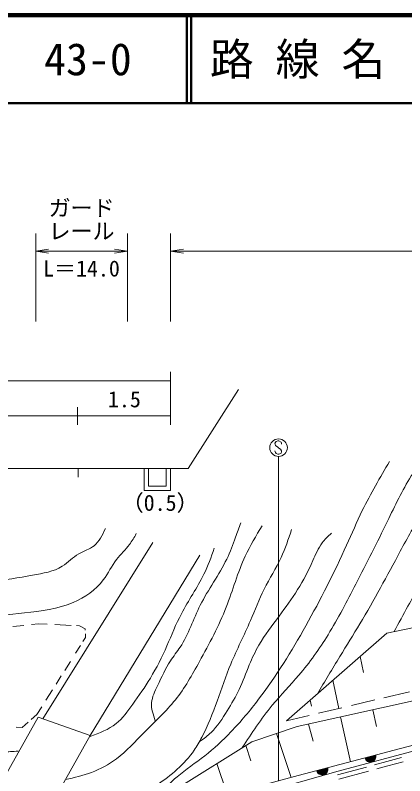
# Model space of a CAD drawing. Units: millimetres, scale not verified. Extents: x 40000 to 680000, y 20000 to 380000.
# Drawn here: x 158229 to 202576, y 293484 to 380000 of the extents above; entities that cross this region are included whole.
import ezdxf
from ezdxf.enums import TextEntityAlignment as Align

# ---------------------------------------------------------------- set-up
doc = ezdxf.new("R2010")
doc.units = ezdxf.units.MM
doc.header["$LTSCALE"] = 1000
for name, color, linetype, lineweight in [('M-BGD', 7, 'Continuous', 13), ('M-STR-HTXT', 7, 'Continuous', 13), ('M-STR-STR3', 7, 'Continuous', 13), ('M-STR-STRC', 7, 'Continuous', 13), ('M-TTL', 2, 'Continuous', 140), ('M-TTL-LINE', 7, 'Continuous', 50)]:
    doc.layers.add(name, color=color, linetype=linetype, lineweight=lineweight)
doc.layers.add('M-TTL-TXT', color=7, linetype='Continuous')
doc.styles.add('ＭＳ ゴシック', font='')
doc.styles.get('ＭＳ ゴシック').set_extended_font_data('MS Gothic')

# ---------------------------------------------------------------- blocks, each defined once
blk = doc.blocks.new('open_arrow')
at = {"color": 0, "linetype": 'Continuous', "lineweight": -2}
blk.add_lwpolyline([(7.5, 1.25), (0, 0), (7.5, -1.25)], dxfattribs=at)

msp = doc.modelspace()

# ---------------------------------------------------------------- linework, layer by layer
at = {"layer": 'M-BGD'}
for p, q in [((161387, 299967), (173889, 320039)), ((166769, 298051), (179263, 318562)), ((200520, 309708), (221139, 314018)), ((160081, 310678), (160883, 310766)), ((160883, 310766), (161871, 310721)), ((162725, 310682), (164608, 310596)), ((157976, 310450), (159208, 310584)), ((165204, 310569), (165561, 310553)), ((165561, 310553), (166196, 310184)), ((166196, 310184), (166202, 310048)), ((166240, 309228), (165938, 308751)), ((166221, 309647), (166240, 309228)), ((189097, 299722), (200520, 309708)), ((165661, 308313), (165093, 307414)), ((164508, 306490), (163868, 305479)), ((197501, 307068), (197888, 305216)), ((163466, 304844), (162884, 303924)), ((190318, 299075), (217619, 305182)), ((195063, 301136), (194391, 304350)), ((162457, 303251), (161720, 302086)), ((203106, 303042), (200180, 302349)), ((191800, 302085), (191942, 301407)), ((199171, 302109), (196506, 301478)), ((161249, 301341), (160684, 300449)), ((195418, 301220), (192771, 300592)), ((160684, 300449), (160049, 299882)), ((191692, 300337), (189097, 299722)), ((198922, 301000), (199346, 299108)), ((153943, 287913), (160841, 300162)), ((159720, 299588), (159017, 298960)), ((160841, 300162), (166769, 298051)), ((191603, 299362), (192127, 297439)), ((196402, 295088), (195263, 300181)), ((159017, 298960), (158341, 299018)), ((185146, 297351), (190318, 299075)), ((210808, 298884), (201383, 296409)), ((166769, 298051), (159930, 285928)), ((189627, 293291), (187961, 298289)), ((176776, 292114), (185146, 297351)), ((184464, 296924), (185041, 295193)), ((201383, 296409), (190434, 293505)), ((195004, 294028), (204382, 296504)), ((199136, 294732), (200523, 295108)), ((200523, 295108), (202212, 295557)), ((200652, 294625), (202384, 295085)), ((181193, 294878), (182366, 291359)), ((194917, 293587), (198224, 294484)), ((199399, 294285), (200652, 294625)), ((190434, 293505), (174636, 289304)), ((185055, 291220), (195004, 294028)), ((195067, 293109), (198455, 294029))]:
    msp.add_line(p, q, dxfattribs=at)
for centre, radius in [((198646, 295683), 650), ((198646, 295683), 600), ((198646, 295683), 550), ((198646, 295683), 500), ((198646, 295683), 450), ((198646, 295683), 400), ((198646, 295683), 350), ((198646, 295683), 300), ((198646, 295683), 250), ((198646, 295683), 200), ((198646, 295683), 150), ((198646, 295683), 100), ((198646, 295683), 50), ((193171, 294231), 650), ((193171, 294231), 600), ((193171, 294231), 550), ((193171, 294231), 500), ((193171, 294231), 450), ((193171, 294231), 400), ((193171, 294231), 350), ((193171, 294231), 300), ((193171, 294231), 250), ((193171, 294231), 200), ((193171, 294231), 150), ((193171, 294231), 100), ((193171, 294231), 50)]:
    msp.add_arc(centre, radius, 194.85386, 14.85386, dxfattribs=at)
for points, knots in [([(184080, 296684), (185152, 298336), (186225, 299987), (187473, 301499), (188446, 302677), (189525, 303769), (190520, 304933), (191749, 306372), (192850, 307921), (193844, 309531), (194994, 311396), (195999, 313343), (197001, 315292), (198222, 317666), (199437, 320043), (200602, 322439), (201450, 324182), (202271, 325935), (203316, 327590), (204184, 328964), (205205, 330269), (206474, 331247), (207568, 332089), (208846, 332688), (210130, 333241), (211882, 333995), (213645, 334665), (215448, 335235), (218435, 336180), (221529, 336852), (224644, 337229), (227051, 337521), (229470, 337636), (231901, 337673), (235920, 337733), (239970, 337580), (243922, 337562), (246254, 337551), (248552, 337587), (251013, 337783), (252632, 337913), (254323, 338112), (255666, 337396), (256287, 337064), (256834, 336538), (257273, 335955), (257913, 335105), (258323, 334137), (258768, 333185), (259556, 331501), (260452, 329871), (261261, 328200), (262734, 325158), (263920, 321979), (265305, 318893), (265823, 317739), (266369, 316598), (266915, 315457)], [0, 0, 0, 0, 1, 1, 1, 2, 2, 2, 3, 3, 3, 4, 4, 4, 5, 5, 5, 6, 6, 6, 7, 7, 7, 8, 8, 8, 9, 9, 9, 10, 10, 10, 11, 11, 11, 12, 12, 12, 13, 13, 13, 14, 14, 14, 15, 15, 15, 16, 16, 16, 17, 17, 17, 18, 18, 18, 19, 19, 19, 19]), ([(192622, 302803), (193472, 304225), (194322, 305647), (195188, 307059), (195946, 308297), (196717, 309527), (197462, 310772), (199078, 313471), (200572, 316238), (202060, 319020), (202879, 320550), (203697, 322086), (204707, 323490), (206304, 325711), (208384, 327605), (210655, 329152), (212654, 330513), (214800, 331604), (217008, 332593), (218685, 333344), (220397, 334036), (222170, 334446), (224576, 335002), (227095, 335037), (229581, 335108), (234581, 335251), (239453, 335540), (244537, 335505), (246808, 335489), (249121, 335409), (251154, 334578), (253300, 333702), (255134, 331992), (256581, 330078), (258342, 327749), (259527, 325120), (260419, 322402), (261105, 320312), (261617, 318169), (262128, 316027)], [0, 0, 0, 0, 1, 1, 1, 2, 2, 2, 3, 3, 3, 4, 4, 4, 5, 5, 5, 6, 6, 6, 7, 7, 7, 8, 8, 8, 9, 9, 9, 10, 10, 10, 11, 11, 11, 12, 12, 12, 13, 13, 13, 13]), ([(201362, 309884), (201883, 310856), (202403, 311827), (202940, 312790), (203778, 314293), (204654, 315774), (205514, 317266), (206548, 319058), (207559, 320866), (208715, 322583), (209511, 323767), (210376, 324908), (211374, 325932), (213030, 327633), (215050, 329012), (217227, 329957), (219204, 330815), (221310, 331316), (223431, 331729), (225671, 332166), (227927, 332505), (230189, 332616), (234418, 332824), (238671, 332237), (242930, 332394), (244633, 332457), (246337, 332639), (248026, 332394), (249444, 332189), (250851, 331682), (252014, 330843), (253255, 329948), (254217, 328673), (254895, 327298), (255582, 325902), (255976, 324403), (256370, 322903)], [0, 0, 0, 0, 1, 1, 1, 2, 2, 2, 3, 3, 3, 4, 4, 4, 5, 5, 5, 6, 6, 6, 7, 7, 7, 8, 8, 8, 9, 9, 9, 10, 10, 10, 11, 11, 11, 12, 12, 12, 12]), ([(171932, 287128), (172262, 287880), (172591, 288632), (173022, 289322), (173458, 290022), (173997, 290657), (174552, 291277), (175214, 292016), (175898, 292732), (176648, 293372), (177646, 294225), (178762, 294941), (179802, 295750), (180869, 296579), (181858, 297504), (182792, 298481), (183916, 299655), (184960, 300903), (185942, 302196), (187942, 304830), (189682, 307655), (191306, 310540), (192989, 313532), (194546, 316589), (195954, 319717), (196545, 321031), (197110, 322357), (197742, 323650), (198678, 325566), (199759, 327409), (200841, 329252)], [0, 0, 0, 0, 1, 1, 1, 2, 2, 2, 3, 3, 3, 4, 4, 4, 5, 5, 5, 6, 6, 6, 7, 7, 7, 8, 8, 8, 9, 9, 9, 10, 10, 10, 10]), ([(163945, 293045), (164951, 293279), (165956, 293512), (166922, 293875), (167925, 294251), (168884, 294767), (169741, 295405), (170912, 296277), (171890, 297377), (172921, 298424), (174127, 299648), (175404, 300800), (176465, 302128), (177528, 303460), (178372, 304968), (179202, 306477), (180318, 308505), (181407, 310535), (182247, 312677), (183001, 314598), (183555, 316608), (184421, 318475), (184972, 319661), (185648, 320789), (186324, 321918)], [0, 0, 0, 0, 1, 1, 1, 2, 2, 2, 3, 3, 3, 4, 4, 4, 5, 5, 5, 6, 6, 6, 7, 7, 7, 8, 8, 8, 8]), ([(174165, 299741), (173931, 300434), (173697, 301126), (173753, 301801), (173807, 302456), (174136, 303093), (174439, 303723), (174914, 304709), (175325, 305676), (175904, 306561), (176249, 307089), (176654, 307587), (177003, 308118), (177969, 309587), (178504, 311301), (179292, 312878), (180197, 314691), (181436, 316324), (182313, 318142), (182698, 318942), (183014, 319778), (183320, 320614), (183521, 321163), (183718, 321713), (183915, 322262)], [0, 0, 0, 0, 1, 1, 1, 2, 2, 2, 3, 3, 3, 4, 4, 4, 5, 5, 5, 6, 6, 6, 7, 7, 7, 8, 8, 8, 8]), ([(148668, 311734), (150440, 311644), (152212, 311555), (153978, 311596), (155749, 311638), (157514, 311812), (159288, 312008), (161174, 312217), (163071, 312452), (164827, 313199), (166155, 313763), (167403, 314621), (168260, 315762), (168816, 316503), (169208, 317363), (169770, 318097), (170223, 318687), (170787, 319196), (171235, 319790), (171527, 320178), (171770, 320602), (172013, 321026)], [0, 0, 0, 0, 1, 1, 1, 2, 2, 2, 3, 3, 3, 4, 4, 4, 5, 5, 5, 6, 6, 6, 7, 7, 7, 7]), ([(150957, 315945), (152475, 315755), (153993, 315564), (155488, 315625), (157057, 315688), (158600, 316028), (160203, 316311), (161392, 316521), (162614, 316700), (163591, 317318), (164241, 317730), (164783, 318337), (165467, 318737), (166039, 319072), (166710, 319263), (167207, 319653), (167800, 320119), (168144, 320870), (168489, 321621)], [0, 0, 0, 0, 1, 1, 1, 2, 2, 2, 3, 3, 3, 4, 4, 4, 5, 5, 5, 6, 6, 6, 6]), ([(161836, 289306), (163257, 289164), (164679, 289022), (166068, 289219), (166740, 289314), (167404, 289489), (168062, 289680), (169120, 289987), (170161, 290337), (171168, 290765), (172268, 291233), (173327, 291794), (174342, 292447), (175984, 293504), (177507, 294803), (178605, 296399), (178927, 296867), (179212, 297360), (179475, 297864), (180858, 300512), (181627, 303436), (182771, 306195), (183463, 307867), (184293, 309478), (185014, 311139), (185530, 312330), (185991, 313548), (186570, 314709), (187179, 315930), (187919, 317090), (188492, 318325), (188965, 319344), (189324, 320414), (189683, 321484)], [0, 0, 0, 0, 1, 1, 1, 2, 2, 2, 3, 3, 3, 4, 4, 4, 5, 5, 5, 6, 6, 6, 7, 7, 7, 8, 8, 8, 9, 9, 9, 10, 10, 10, 11, 11, 11, 11]), ([(179292, 297406), (179720, 297726), (180148, 298046), (180528, 298413), (181261, 299122), (181815, 300006), (182359, 300885), (182851, 301682), (183335, 302475), (183732, 303311), (184161, 304216), (184489, 305172), (184876, 306103), (185197, 306874), (185557, 307627), (185975, 308346), (186645, 309501), (187462, 310567), (188264, 311642), (188999, 312629), (189723, 313624), (190369, 314663), (191023, 315716), (191597, 316814), (192109, 317959), (192421, 318658), (192710, 319374), (193162, 319973), (193464, 320375), (193839, 320723), (194214, 321072)], [0, 0, 0, 0, 1, 1, 1, 2, 2, 2, 3, 3, 3, 4, 4, 4, 5, 5, 5, 6, 6, 6, 7, 7, 7, 8, 8, 8, 9, 9, 9, 10, 10, 10, 10]), ([(166749, 297955), (167813, 298348), (168878, 298741), (169725, 299420), (170463, 300012), (171036, 300822), (171601, 301617), (172305, 302606), (172997, 303573), (173615, 304593), (174324, 305760), (174937, 306996), (175492, 308255), (176034, 309483), (176521, 310732), (177140, 311917), (177937, 313441), (178954, 314857), (179704, 316403), (180169, 317362), (180531, 318370), (180894, 319378)], [0, 0, 0, 0, 1, 1, 1, 2, 2, 2, 3, 3, 3, 4, 4, 4, 5, 5, 5, 6, 6, 6, 7, 7, 7, 7]), ([(134564, 290112), (135452, 290684), (136339, 291257), (137313, 291574), (138255, 291881), (139278, 291949), (140281, 292083), (141594, 292258), (142873, 292545), (144140, 292888), (145770, 293331), (147379, 293867), (149016, 294287), (150435, 294653), (151875, 294931), (153298, 295305), (154481, 295616), (155653, 295994), (156859, 296153), (157420, 296227), (157988, 296253), (158555, 296280)], [0, 0, 0, 0, 1, 1, 1, 2, 2, 2, 3, 3, 3, 4, 4, 4, 5, 5, 5, 6, 6, 6, 7, 7, 7, 7])]:
    msp.add_open_spline(points, degree=3, knots=knots, dxfattribs=at)
at = {"layer": 'M-STR-HTXT'}
for p, q in [((175913, 333422), (175913, 339422)), ((175913, 338422), (118913, 338422)), ((177913, 328436), (183661, 337424)), ((165336, 335422), (165336, 333422)), ((175913, 334422), (118913, 334422)), ((165413, 328436), (121413, 328436)), ((165413, 327436), (165413, 328436)), ((175413, 328436), (165413, 328436)), ((172913, 328436), (172913, 325936)), ((173413, 326436), (173413, 328436)), ((175913, 328436), (175413, 328436)), ((175413, 328436), (175413, 326436)), ((175913, 325936), (175913, 328436)), ((175913, 328436), (177913, 328436)), ((175413, 326436), (173413, 326436)), ((172913, 325936), (175913, 325936))]:
    msp.add_line(p, q, dxfattribs=at)
at = {"layer": 'M-STR-STR3'}
for p, q in [((160568, 345164), (160568, 355164)), ((170995, 345164), (170995, 355164)), ((175922, 345164), (175922, 355164)), ((170995, 353164), (160568, 353164)), ((175922, 353164), (285792, 353164))]:
    msp.add_line(p, q, dxfattribs=at)
at = {"layer": 'M-STR-STRC'}
for p, q in [((187923, 331507), (187799, 331323)), ((188115, 331573), (187923, 331507)), ((188237, 331571), (188115, 331573)), ((188487, 331452), (188237, 331571)), ((188550, 331320), (188487, 331452)), ((187799, 331323), (187802, 331191)), ((187802, 331191), (187865, 331062)), ((187865, 331062), (188121, 330881)), ((188121, 330881), (188250, 330749)), ((188250, 330749), (188429, 330633)), ((188429, 330633), (188555, 330433)), ((188550, 331191), (188550, 331320)), ((187802, 330343), (187799, 330465)), ((187842, 330241), (187802, 330343)), ((187926, 330130), (187842, 330241)), ((188113, 330070), (187926, 330130)), ((188247, 330070), (188113, 330070)), ((188207, 292913), (188207, 329810)), ((188347, 330099), (188247, 330070)), ((188489, 330191), (188347, 330099)), ((188550, 330322), (188489, 330191)), ((188555, 330433), (188550, 330322))]:
    msp.add_line(p, q, dxfattribs=at)
msp.add_circle((188207, 330810), 1000, dxfattribs=at)
at = {"layer": 'M-TTL'}
msp.add_line((680000, 380000), (40000, 380000), dxfattribs=at)
at = {"layer": 'M-TTL-LINE'}
for p, q in [((177750, 380000), (177750, 370000)), ((178250, 380000), (178250, 370000)), ((40000, 370000), (680000, 370000))]:
    msp.add_line(p, q, dxfattribs=at)

# ---------------------------------------------------------------- block references
at = {"layer": 'M-STR-STR3', "xscale": 193, "yscale": 193}
for p in [(160568, 353164), (175922, 353164)]:
    msp.add_blockref('open_arrow', p, dxfattribs=at)
at = {"layer": 'M-STR-STR3', "xscale": 193, "yscale": 193, "rotation": 180}
msp.add_blockref('open_arrow', (170995, 353164), dxfattribs=at)

# ---------------------------------------------------------------- texts
at = {"layer": 'M-STR-HTXT', "style": 'ＭＳ ゴシック'}
for s, p in [('1.5', (168793, 334847)), ('（0.5）', (170355, 323071))]:
    msp.add_text(s, height=1833, dxfattribs=at).set_placement(p, align=Align.BOTTOM_LEFT)
at = {"layer": 'M-STR-STR3', "style": 'ＭＳ ゴシック'}
for s, p in [('ガード', (162032, 356614)), ('レール', (162032, 353968)), ('L＝14.0', (161407, 349723))]:
    msp.add_text(s, height=1833, dxfattribs=at).set_placement(p, align=Align.BOTTOM_LEFT)
at = {"layer": 'M-TTL-TXT', "style": 'ＭＳ ゴシック'}
for s, p in [('路 線 名', (180380, 375000)), ('43-0', (161521, 375000))]:
    msp.add_text(s, height=3666, dxfattribs=at).set_placement(p, align=Align.MIDDLE_LEFT)

doc.saveas('drawing.dxf')
